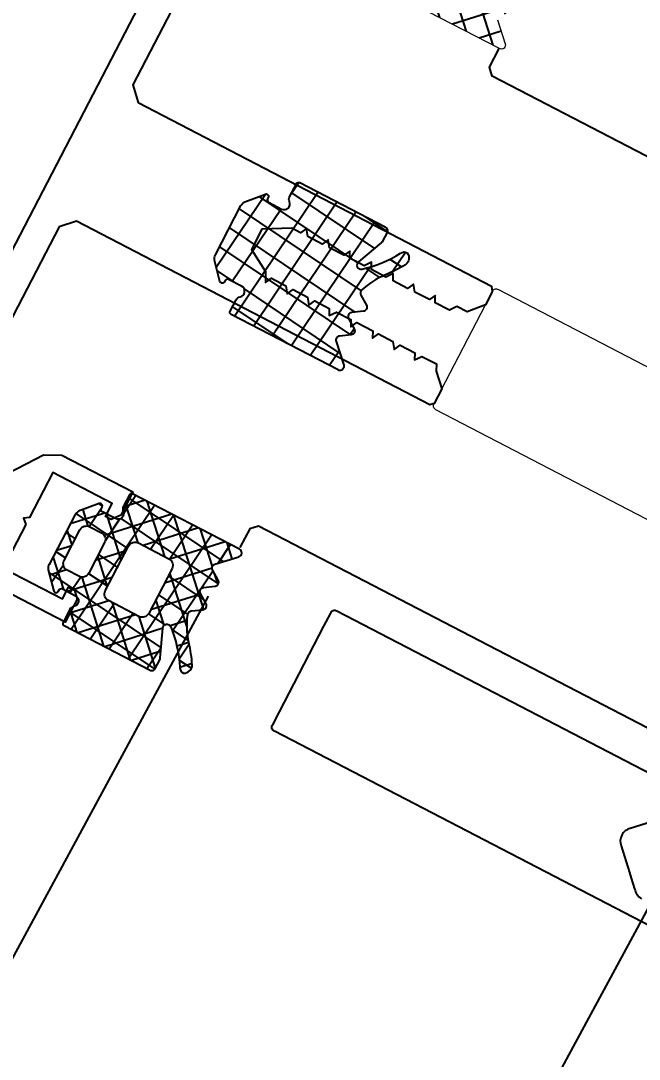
# Model space of a CAD drawing. Header units: millimetres. Extents: x -222892 to 671268, y 0 to 135099.
# Drawn here: x -53283.1 to -53236.9, y 112143.5 to 112221.2 of the extents above; entities that cross this region are included whole.
import ezdxf
from ezdxf import colors
from ezdxf.entities.mleader import LeaderData, LeaderLine
from ezdxf.math import Vec2, Vec3

# ---------------------------------------------------------------- set-up
doc = ezdxf.new("R2010")
doc.units = ezdxf.units.MM
for name, color, linetype in [('_TEXT', 7, 'Continuous'), ('АР_новое окно', 155, 'Continuous'), ('АР_Сущ Несущая стена', 216, 'Continuous')]:
    doc.layers.add(name, color=color, linetype=linetype)
doc.layers.add('АР_Окна', color=4, linetype='Continuous', lineweight=5)
doc.layers.add('АР_Подоконники', color=163, linetype='Continuous', lineweight=5)
doc.styles.add('ISOCPEUR', font='isocpeur.ttf', dxfattribs={"width": 0.85})
pattern_1 = [(335.7671633447816, (-69115.31625940584, 318510.9409690977), (0.6515825639889636, 1.447617495164233), []), (65.76716334478155, (-69115.31625940584, 318510.9409690977), (-1.447617495164233, 0.6515825639889636), [])]

# ---------------------------------------------------------------- blocks, each defined once
blk = doc.blocks.new('стойка витр.')
h = blk.add_hatch()
h.set_pattern_fill('ANSI37', scale=0.5, angle=-69.23283665521843)
h.set_pattern_definition(pattern_1)
edge = h.paths.add_edge_path()
edge.add_line((-22.69442369043827, 14.13646889062511), (-23.03581465108437, 15.03674084689555))
edge.add_arc((-23.43472203482704, 14.88552442783714), 0.426606969231953, 20.76054121617168, 72.29995807937499)
edge.add_arc((-23.17519432072194, 15.69843630689562), 0.4267278803337561, 110.7639791014305, 252.28796188313498, ccw=False)
edge.add_line((-23.32647754022037, 16.09744767434313), (-22.30045238576713, 16.48652534212306))
edge.add_arc((-22.23557122191811, 16.31559297980009), 0.1828317202011609, 20.74895968860318, 110.7853670150393, ccw=False)
edge.add_line((-22.06459766681655, 16.38036551539699), (-22.02136925791274, 16.26636916297139))
edge.add_arc((-21.85036169383434, 16.33121481389334), 0.1828894349477776, 200.7666051414026, 335.7779732891441)
edge.add_line((-21.68357339510112, 16.25618009645405), (-21.08991230116226, 17.78525728297245))
edge.add_arc((-21.70321396183568, 17.95657679537892), 0.6367804192309714, 344.3928406199507, 381.7248777476984)
edge.add_line((-21.1116628201562, 18.19228116337763), (-22.58147269752226, 22.06827310883818))
edge.add_arc((-23.18057156739388, 21.852472630542), 0.6367804192296693, 19.80944894391843, 57.14148607166609)
edge.add_line((-22.83507592984824, 22.38737642259366), (-24.29334917705273, 23.13834224954917))
edge.add_arc((-24.36844682475663, 22.97158227615987), 0.1828894349476184, 65.75635339884347, 200.7677215648203)
edge.add_line((-24.53945312526776, 22.90673329312267), (-24.49622471639304, 22.79273694081348))
edge.add_arc((-24.66715707872659, 22.7278557770023), 0.1828317201976129, -69.25104032206309, 20.78536700277641, ccw=False)
edge.add_line((-24.60238454316277, 22.55688222189201), (-25.62840969761601, 22.16780455411208))
edge.add_arc((-25.77973726672901, 22.56679910380675), 0.4267278803402734, 149.2463648073436, 290.7703475895543, ccw=False)
edge.add_arc((-26.51302534269302, 23.00322659508151), 0.4266069692186295, 329.2343686070108, 380.7737854734352)
edge.add_line((-26.11415292418678, 23.1545352198882), (-26.50320860397187, 24.18050239048171))
edge.add_arc((-26.6741821590871, 24.11572985494814), 0.1828317201915107, 20.74895966852365, 110.7853670116034)
edge.add_line((-26.73906332292245, 24.28666221726598), (-33.46508004333009, 21.73609814226074))
edge.add_arc((-33.37260125833668, 21.44478009969028), 0.3056444463767395, 107.6120180140902, 200.6882886899978)
edge.add_line((-33.6585366082727, 21.33680091994756), (-33.39916615508264, 20.65282280623796))
edge.add_arc((-33.11489203283651, 20.76049792175978), 0.3039830703862393, 200.7452912846324, 225.8123610097134)
edge.add_line((-33.32677140043234, 20.54252351805917), (-31.79381202385412, 18.90709041146329))
edge.add_arc((-32.0063560722166, 18.68866847666476), 0.3047673113958362, -108.86283880448178, 45.781400895661875, ccw=False)
edge.add_arc((-28.70749382052437, 27.75544220980088), 9.952967568180252, 231.9543329511108, 250.0411665169116, ccw=False)
edge.add_arc((-35.13741779119496, 19.64784166335459), 0.4002801790554734, 42.30928712460122, 119.2250395725891)
edge.add_arc((-34.91139847875967, 19.56672148584141), 0.6024183835395109, 134.3950067436913, 228.6478049676944)
edge.add_arc((-28.53884731806517, 27.80771469972205), 11.01872594929672, 232.0873456721725, 240.8889416158169)
edge.add_arc((-36.88860151399224, 12.8729826853881), 6.091684827127049, 40.75890454826748, 60.61437004968877, ccw=False)
edge.add_arc((-32.50226594848368, 16.64775385941913), 0.3047655738188228, -34.89587558046088, 41.60271899476669, ccw=False)
edge.add_line((-32.25229934006347, 16.47340148731018), (-32.76342180219945, 15.75802363698313))
edge.add_arc((-32.51342051808022, 15.58368567090239), 0.3047857747310843, 145.1100748179471, 256.4242518685471)
edge.add_line((-32.58496309185284, 15.28741547561367), (-31.72801335877739, 15.09082250765641))
edge.add_arc((-31.79955593254474, 14.79455231235153), 0.3047857747455557, -34.88992517811971, 76.42425187022229, ccw=False)
edge.add_line((-31.54955464840168, 14.62021434627968), (-32.06065512256464, 13.90477851201285))
edge.add_arc((-31.81065383841726, 13.73044054594722), 0.304785774745541, 145.1100748233031, 256.4242518693868)
edge.add_line((-31.88219641218893, 13.4341703506434), (-31.02524667911348, 13.23757738269342))
edge.add_arc((-31.09682011228135, 12.94126594878393), 0.3048331054871362, -24.2246592297883, 76.42043308581259, ccw=False)
edge.add_line((-30.81882951050648, 12.81618818287097), (-31.59985344059533, 11.12048939903616))
edge.add_arc((-31.32187980059053, 10.99539431777895), 0.3048247429134716, 155.7710645559098, 290.7402899417831)
edge.add_line((-31.21393143609748, 10.71032366952568), (-22.80062470957637, 13.90072279884771))
edge.add_arc((-22.86539724513609, 14.07169635396312), 0.1828317202009504, 290.7489596761703, 380.7489600455551)
edge = h.paths.add_edge_path(flags=16)
edge.add_line((-23.10434971895302, 21.04022295145114), (-22.19142218885827, 18.63276889372355))
edge.add_arc((-22.69773797682865, 18.4407695405971), 0.5414973949605305, -69.23283665472542, 20.767163345274582, ccw=False)
edge.add_line((-22.5057386237022, 17.93445375262672), (-23.43116100440966, 17.58352553217992))
edge.add_arc((-23.62316035752519, 18.08984132014666), 0.5414973949532591, 200.7671633443313, 290.7671633443313, ccw=False)
edge.add_line((-24.12947614549194, 17.89784196703113), (-25.04240367558668, 20.30529602475872))
edge.add_arc((-24.53608788761267, 20.4972953778888), 0.541497394965222, 110.76716334549809, 200.7671633454981, ccw=False)
edge.add_line((-24.72808724074275, 21.00361116586282), (-23.80266486003529, 21.35453938630963))
edge.add_arc((-23.6106655069234, 20.84822359833925), 0.5414973949553709, 20.767163343835023, 110.767163343835, ccw=False)
edge = h.paths.add_edge_path(flags=16)
edge.add_line((-26.85119390953332, 20.26120087689196), (-25.51269974335446, 16.73149769075098))
edge.add_arc((-26.01901553132848, 16.5394983376209), 0.541497394965222, -69.23283665450191, 20.76716334549809, ccw=False)
edge.add_line((-25.82701617819839, 16.03318254964688), (-28.23444912247942, 15.12026302596496))
edge.add_arc((-28.4264484756095, 15.62657881394625), 0.5414973949720253, 200.7671633452251, 290.76716334522513, ccw=False)
edge.add_line((-28.9327642635908, 15.43457946081617), (-30.27125842979876, 18.96428264696442))
edge.add_arc((-29.76494264181383, 19.15628200007632), 0.5414973949689773, 110.76716334328901, 200.767163343289, ccw=False)
edge.add_line((-29.95694199492573, 19.66259778806125), (-27.5495090506447, 20.57551731175045))
edge.add_arc((-27.35750969751825, 20.06920152376551), 0.541497394974137, 20.767163344728715, 110.76716334472869, ccw=False)
h = blk.add_hatch()
h.set_pattern_fill('ANSI37', scale=0.5, angle=-69.23283665521843)
h.set_pattern_definition(pattern_1)
edge = h.paths.add_edge_path()
edge.add_line((-7.614656875375658, -25.62993601259222), (-7.273265914729564, -26.53020796886267))
edge.add_arc((-7.672138333263274, -26.68151659366696), 0.4266069692434679, -30.765631391378577, 20.77378547182468, ccw=False)
edge.add_arc((-6.938850257283542, -27.11794408495156), 0.4267278803339729, 149.2463648056786, 290.7703475873838)
edge.add_line((-6.787522688187892, -27.51693863464607), (-5.761497533734655, -27.12786096686614))
edge.add_arc((-5.826270069284272, -26.95688741173914), 0.1828317202082013, 290.7489596719217, 380.7853669983573)
edge.add_line((-5.655337706935825, -26.89200624793739), (-5.698566115868744, -26.77800989551906))
edge.add_arc((-5.527559815348082, -26.71316091253391), 0.1828894349380834, 65.75635340077491, 200.7677215485159, ccw=False)
edge.add_line((-5.452462167653721, -26.54640093915077), (-3.994188920449233, -27.29736676610628))
edge.add_arc((-4.339684557994865, -27.83227055815794), 0.6367804192296694, 19.809448943918426, 57.14148607166612, ccw=False)
edge.add_line((-3.740585688123247, -27.61647007986176), (-2.270775810728082, -31.49246202532231))
edge.add_arc((-2.862326952422118, -31.72816639327794), 0.6367804192285443, -15.60715938413449, 21.72487774361298, ccw=False)
edge.add_line((-2.249025291763246, -31.89948590572749), (-2.842686385673005, -33.42856309223862))
edge.add_arc((-3.009474684396633, -33.35352837480535), 0.1828894349365558, 200.7666051236535, 335.7779732896313, ccw=False)
edge.add_line((-3.180482248484623, -33.41837402567035), (-3.223710657359334, -33.30437767335388))
edge.add_arc((-3.394684212462365, -33.36915020895407), 0.1828317202037067, 20.74895968940122, 110.7853670142414)
edge.add_line((-3.459565376309911, -33.19821784662781), (-4.485590530792251, -33.58729551440774))
edge.add_arc((-4.334307311281267, -33.98630688185023), 0.4267278803335083, 110.7639791032461, 252.2879618854569)
edge.add_arc((-4.593835025358378, -34.79921876089735), 0.4266069692128739, 20.760541213745626, 72.2999580801698, ccw=False)
edge.add_line((-4.194927641627146, -34.64800234186259), (-3.805871961842058, -35.67396951244882))
edge.add_arc((-3.976804324152614, -35.73885067632053), 0.1828317201976034, -69.25104032001241, 20.78536702306718, ccw=False)
edge.add_line((-3.912031788582681, -35.9098242314285), (-10.63804850899032, -38.46038830642647))
edge.add_arc((-10.76198657700206, -38.18099989774544), 0.3056444463879536, 200.8460379983515, 293.92230867425997, ccw=False)
edge.add_line((-11.04762355046114, -38.2897659172595), (-11.3069940036512, -37.6057878035499))
edge.add_arc((-11.02280217192234, -37.49789568213767), 0.3039830703908278, 175.7219656777917, 200.7890354028728, ccw=False)
edge.add_line((-11.32593828623067, -37.47521963119652), (-11.26283276302274, -35.23454482450325))
edge.add_arc((-11.5667631736687, -35.21197449929495), 0.3047673113958011, 355.7529257944983, 510.3971654946409)
edge.add_arc((-3.085478140807247, -39.81161386289363), 9.95296756819478, 151.493160172311, 169.5799937381118)
edge.add_arc((-13.27454869620142, -38.00608067109534), 0.4002801790508524, 282.30928711923883, 359.2250395672268, ccw=False)
edge.add_arc((-13.15914824141406, -37.79549114656839), 0.6024183835459826, 172.8865217206561, 267.13931994465963, ccw=False)
edge.add_arc((-2.924576102079248, -39.73891867786803), 11.01872594919693, 160.6453850739864, 169.4469810176308, ccw=False)
edge.add_arc((-19.07760885644255, -34.09585671602533), 6.091684827120307, 340.9199566399376, 360.7754221413588)
edge.add_arc((-13.29124725463213, -34.01305259408502), 0.3047655738143686, 359.9316076928689, 436.4302022680961)
edge.add_line((-13.21974018984474, -33.71679460741143), (-14.0766899229202, -33.52020163946145))
edge.add_arc((-14.00514734915965, -33.22393144415915), 0.3047857747414494, 145.1100748207506, 256.424251871352, ccw=False)
edge.add_line((-14.2551486332959, -33.04959347808472), (-13.74402617113083, -32.33421562775766))
edge.add_arc((-13.99402745527389, -32.1598776616858), 0.3047857747455562, 325.1100748218798, 436.4242518702226)
edge.add_line((-13.92248488150653, -31.86360746638093), (-14.7794566025841, -31.6669565144839))
edge.add_arc((-14.7079140287954, -31.37068631918638), 0.3047857747434108, 145.1100748199116, 256.4242518659954, ccw=False)
edge.add_line((-14.95791531293071, -31.19634835310717), (-14.44679285076563, -30.48097050278011))
edge.add_arc((-14.69684457899481, -30.30662212908397), 0.3048331054870662, 325.1138936033488, 425.7589859189499)
edge.add_line((-14.57168746687239, -30.0286672415823), (-16.28069433249766, -29.27720980550657))
edge.add_arc((-16.15556139849932, -28.99925320327871), 0.3048247429148342, 110.79403674408451, 245.7632621299588, ccw=False)
edge.add_line((-16.26377712844987, -28.71428394233226), (-7.850470401957864, -25.52388481301023))
edge.add_arc((-7.785589238115906, -25.69481717533219), 0.1828317201977073, 20.785366643697614, 110.7853670130821, ccw=False)
edge = h.paths.add_edge_path(flags=16)
edge.add_line((-3.343847721320344, -31.0696095920357), (-4.256775251385989, -28.66215553430811))
edge.add_arc((-4.763091039367282, -28.8541548874382), 0.5414973949720253, 20.7671633452251, 110.7671633452251)
edge.add_line((-4.955090392497368, -28.34783909945691), (-5.880512773175724, -28.69876731990371))
edge.add_arc((-5.68851342006019, -29.20508310789228), 0.5414973949736688, 110.7671633435124, 200.7671633435124)
edge.add_line((-6.194829208048759, -29.39708246100781), (-5.281901677954011, -31.8045365187354))
edge.add_arc((-4.775585889972717, -31.61253716560532), 0.5414973949720253, 200.7671633452251, 290.7671633452251)
edge.add_line((-4.583586536842631, -32.11885295358661), (-3.658164156164275, -31.76792473313981))
edge.add_arc((-3.850163509294362, -31.26160894516579), 0.541497394965222, 290.7671633454981, 380.7671633454981)
edge = h.paths.add_edge_path(flags=16)
edge.add_line((-6.665125275787432, -32.97088079506648), (-8.003619441966293, -29.4411776089255))
edge.add_arc((-8.509935229947587, -29.63317696205559), 0.5414973949720253, 20.7671633452251, 110.7671633452251)
edge.add_line((-8.701934583077673, -29.12686117407429), (-11.1093675273587, -30.03978069775621))
edge.add_arc((-10.91736817424317, -30.54609648574478), 0.5414973949736688, 110.7671633435124, 200.7671633435124)
edge.add_line((-11.42368396223173, -30.73809583886032), (-10.08518979602377, -34.2677990250013))
edge.add_arc((-9.578874008042476, -34.07579967187121), 0.5414973949720253, 200.7671633452251, 290.7671633452251)
edge.add_line((-9.38687465491239, -34.5821154598525), (-6.979441710631363, -33.66919593617058))
edge.add_arc((-7.171441063761449, -33.16288014819656), 0.541497394965222, 290.7671633454981, 380.7671633454981)
at = {"lineweight": 0, "ltscale": 100, "transparency": 33554687}
for points in [[(-12.4510803312005, 26.30097287951503), (-4.305940852005733, 4.821667629301373), (-4.8720624113339, 3.563811556159635), (-32.68827406296623, -6.984337978748954), (-32.78663952485658, -7.412805841304362), (-32.39756185706938, -8.438830995786702), (-31.09647737510386, -9.118948907402228), (-30.2985029091069, -8.81635004535201), (-29.78357822878752, -9.142708211846184), (-28.64349873815081, -8.710380147196702), (-28.58844165704795, -8.16787993638718), (-28.18751332900138, -8.537466511741513), (-27.04754980615689, -8.105182423096267), (-26.87849637278123, -7.51945380341931), (-26.47751006082399, -7.889018390778801), (-25.33748855406884, -7.456712314131437), (-25.28243147299509, -6.914212103321915), (-24.7675067926466, -7.240570269808813), (-23.62748528589145, -6.808264193168725), (-23.5724282048177, -6.265763982351928), (-23.05744554058765, -6.592100160843984), (-21.91748201774317, -6.159816072198737), (-21.86242493664031, -5.617315861389216), (-21.46149660859373, -5.986902436743549), (-20.32147510183859, -5.554596360096184), (-20.15236368455226, -4.968845752424386), (-19.75143535650568, -5.338432327778719), (-18.6114718336612, -4.906148239133472), (-18.44241840028553, -4.320419619456516), (-18.0414320883574, -4.689984206808731), (-17.35739599072258, -4.430591765623831), (-15.14439867439796, -4.764904394331097), (-14.53915697429329, -6.360969294146344), (-15.78927863537683, -7.87813783652382), (-15.87193323494284, -8.691881148712127), (-16.27286156296032, -8.322294573416002), (-17.41288306971546, -8.754600650063367), (-17.58193650312023, -9.340329269682115), (-17.9828648311377, -8.97074269438599), (-19.12288633789285, -9.403048771026079), (-19.29193977129762, -9.988777390644827), (-19.69292608322576, -9.61921280335082), (-20.83288960607024, -10.05149689199607), (-20.8879466871731, -10.59399710274738), (-21.40287136749248, -10.26763893631141), (-22.54295085812919, -10.6999670009609), (-22.59800793926115, -11.24246721171221), (-22.99893626727862, -10.87288063641608), (-24.25289614239591, -11.34839313392149), (-24.30795322352787, -11.89089334468008), (-24.70893953545601, -11.52132875738607), (-25.84896104221116, -11.95363483402616), (-26.01801447558682, -12.53936345364491), (-26.4189428036334, -12.16977687834878), (-27.55896431035944, -12.60208295499615), (-27.61402139149141, -13.14458316574746), (-28.12900405569235, -12.81824698731361), (-29.26896757853683, -13.25053107595886), (-29.32402465966879, -13.79303128671745), (-29.89022619093885, -15.05085136390699), (-29.45792011427693, -16.19087287064031), (-29.14341260807123, -16.33238676948531), (-1.327200956468005, -5.784237234569446), (-0.06938087928574532, -6.350438765824947), (8.118987008783733, -27.94374036834779)], [(1.558535533695249, -25.08537510928727), (-0.902061547501944, -23.41060979175381), (-2.258247086545452, -23.27287612311193), (-7.844300284108613, -25.39115610946465), (-7.152623754285742, -27.21515572990756), (-6.480474312818842, -27.61228183979256), (-6.024430919787847, -27.43934621633525), (-6.413508587575052, -26.41332106186019), (-1.739484192192322, -24.64089033441996), (-0.3993375533900689, -28.17495120693638), (0.02910832117777318, -28.2732586849088), (-0.1831955090747215, -28.74493296838773), (1.113700732850702, -32.16493950470613), (-3.560323662532028, -33.93737023214635), (-3.906150933442404, -33.02539941386931), (-4.3621943264734, -33.19833503732661), (-4.645266100153094, -33.82723408192396), (-3.953589570330223, -35.65123370236688), (88.61521743849153, -0.5483364844694734)], [(-69.8438361948356, -5.633594956780144), (-69.21493715024553, -5.916666730459838), (-30.90838462579995, 8.609511357899464), (-30.62531285212026, 9.238410402496811), (-31.1873041553481, 10.72042096611403)], [(-56.0608929025766, -41.98018508909445), (-55.7778211288678, -41.3512860444971), (-17.47126860445132, -26.8251079561378), (-16.84236955983215, -27.10817972981749), (-16.28037825660431, -28.59019029343472)]]:
    blk.add_lwpolyline(points, dxfattribs=at)
blk.add_lwpolyline([(63.8117502759269, 56.26367979055794), (85.07351613373612, 0.1949089383633691), (10.63088292890461, -28.03438542609365), (-10.63088292890461, 28.03438542610093)], close=True, dxfattribs=at)
at = {"color": 7, "lineweight": 0, "ltscale": 100, "transparency": 33554687}
blk.add_lwpolyline([(-30.81882951050648, 12.81618818287097), (-31.59985344059533, 11.12048939903616, 0.667984424932516), (-31.21393143609748, 10.71032366952568), (-22.80062470957637, 13.90072279884771, 0.4142135642613711)], format="xyb", dxfattribs=at)
at = {"lineweight": 0, "ltscale": 100, "transparency": 33554687}
for points in [[(-59.94503853938659, -19.40384657128016, -1.575399656426527e-05), (-56.87977393603069, -20.78551547546522, -0.4398191101055806)], [(-56.36006749374792, -22.15601788895583, -1.575399656426528e-05), (-57.73845635901671, -25.2227588602982, -0.2080566110632873)], [(-60.62370682114852, -28.40042247599195), (-29.6323624739598, -16.64818975485105, 0.5239329190821609), (-29.45792011430603, -16.19087287058937), (-29.84699778209324, -15.16484771611431), (-32.39756185706938, -8.438830995786702), (-32.78663952485658, -7.412805841304362, 0.5239329190821609), (-33.2204523376422, -7.186144611914642), (-64.21182667926769, -18.93829823563283, 0.4143255057077639)]]:
    blk.add_lwpolyline(points, format="xyb", dxfattribs=at)
at = {"color": 7, "lineweight": 0, "ltscale": 100, "transparency": 33554687}
blk.add_lwpolyline([(-7.614656875375658, -25.62993601259222), (-7.273265914729564, -26.53020796886267, -0.2287523810762611), (-7.305569090007339, -26.89973780277796, 0.7101639231358212), (-6.787522688187892, -27.51693863464607), (-5.761497533734655, -27.12786096686614, 0.4143996870914876), (-5.655337706935825, -26.89200624793739), (-5.698566115868744, -26.77800989551906, -0.6682503890445888), (-5.452462167653721, -26.54640093915077), (-3.994188920449233, -27.29736676610628, -0.1643479059441302), (-3.740585688123247, -27.61647007986176), (-2.270775810728082, -31.49246202532231, -0.1643479059441302), (-2.249025291763246, -31.89948590572749), (-2.842686385673005, -33.42856309223862, -0.6682503891596868), (-3.180482248484623, -33.41837402567035), (-3.223710657359334, -33.30437767335388, 0.4143996870833266), (-3.459565376309911, -33.19821784662781), (-4.485590530792251, -33.58729551440774, 0.7101639231391418), (-4.464132105349563, -34.39280682858953, -0.2287523810910513), (-4.194927641627146, -34.64800234186259), (-3.805871961842058, -35.67396951244882, -0.4143996871765861), (-3.912031788582681, -35.9098242314285), (-10.63804850899032, -38.46038830642647, -0.4300281847644905), (-11.04762355046114, -38.2897659172595), (-11.3069940036512, -37.6057878035499, -0.1098139781175365), (-11.32593828623067, -37.47521963119652), (-11.26283276302274, -35.23454482450325, 0.8000358277039689), (-11.83174935798161, -35.06142405519495, 0.07908294790216032), (-12.87430513065192, -38.01149454006372, -0.3488032577412263), (-13.18921346374555, -38.39715882165183, -0.4361245879823007), (-13.75692971088574, -37.72089072036033, -0.03842309887939363), (-13.32058396766661, -36.08715992321959, 0.08685322061285544), (-12.98648189794039, -34.01341638380836, 0.3467629046601076), (-13.21974018984474, -33.71679460741143), (-14.0766899229202, -33.52020163946145, -0.5278770357902526), (-14.2551486332959, -33.04959347808472), (-13.74402617113083, -32.33421562775766, 0.5278770357776507), (-13.92248488150653, -31.86360746638093), (-14.7794566025841, -31.6669565144839, -0.5278770357650493), (-14.95791531293071, -31.19634835310717), (-14.44679285076563, -30.48097050278011, 0.4697389635461835), (-14.57168746687239, -30.0286672415823), (-16.28069433249766, -29.27720980550657, -0.667984424932516), (-16.26377712844987, -28.71428394233226), (-7.850470401957864, -25.52388481301023, -0.4142135642613711)], format="xyb", close=True, dxfattribs=at)
at = {"color": 7}
for points in [[(-3.343847721320344, -31.0696095920357), (-4.256775251385989, -28.66215553430811, 0.414213562373095), (-4.955090392497368, -28.34783909945691), (-5.880512773175724, -28.69876731990371, 0.414213562373095), (-6.194829208048759, -29.39708246100781), (-5.281901677954011, -31.8045365187354, 0.414213562373095), (-4.583586536842631, -32.11885295358661), (-3.658164156164275, -31.76792473313981, 0.414213562373095)], [(-6.665125275787432, -32.97088079506648), (-8.003619441966293, -29.4411776089255, 0.414213562373095), (-8.701934583077673, -29.12686117407429), (-11.1093675273587, -30.03978069775621, 0.414213562373095), (-11.42368396223173, -30.73809583886032), (-10.08518979602377, -34.2677990250013, 0.414213562373095), (-9.38687465491239, -34.5821154598525), (-6.979441710631363, -33.66919593617058, 0.414213562373095)]]:
    blk.add_lwpolyline(points, format="xyb", close=True, dxfattribs=at)
blk = doc.blocks.new('A$Cec9b444d')
at = {"layer": 'АР_новое окно', "ltscale": 150}
h = blk.add_hatch(dxfattribs=at)
h.set_pattern_fill('ANSI37', color=256, scale=0.4999999999999999, angle=11.05056813833426)
h.set_pattern_definition([(56.05056813833426, (-325577.9504472425, -14465.94828271734), (-1.316880116997287, 0.8865568269756945), []), (146.0505681383342, (-325577.9504472425, -14465.94828271734), (-0.8865568269756945, -1.316880116997287), [])])
edge = h.paths.add_edge_path()
edge.add_line((6018.79400403363, -387.0481146482981), (6019.237736989487, -386.1936332575082))
edge.add_arc((6019.616360862487, -386.3901974174901), 0.4266069692299257, 101.02431244578571, 152.5637293089577, ccw=False)
edge.add_arc((6019.45309377226, -385.5526269937355), 0.4267278803340972, 281.0363086437152, 422.5602914254831)
edge.add_line((6019.649736367871, -385.1739076075854), (6018.675897968454, -384.6681924496952))
edge.add_arc((6018.591585809683, -384.8304234510261), 0.1828317201947623, 62.53890350893779, 152.5753108353408)
edge.add_line((6018.429301266825, -384.7462143953449), (6018.373113869176, -384.8544125471039))
edge.add_arc((6018.210804047538, -384.7701269183122), 0.1828894349625253, 197.5462972507194, 332.55766539851084, ccw=False)
edge.add_line((6018.036423789109, -384.8252637561879), (6017.624542979892, -383.2375406266911))
edge.add_arc((6018.253602341031, -383.1386789933077), 0.6367804192908324, 151.5993927778761, 188.9314299056425, ccw=False)
edge.add_line((6017.693462563809, -382.8358048736385), (6019.603891241234, -379.1569576486519))
edge.add_arc((6020.173841400442, -379.4409402508415), 0.636780419240125, 116.1827844564202, 153.5148215841556, ccw=False)
edge.add_line((6019.892870805409, -378.8694992415902), (6021.428556725722, -378.29314926889))
edge.add_arc((6021.48375935995, -378.4675087096913), 0.1828894349662698, -27.443451047079577, 107.5679171190769, ccw=False)
edge.add_line((6021.6460675392, -378.5517975011812), (6021.589880141583, -378.6599956528285))
edge.add_arc((6021.752111142919, -378.7443078115152), 0.1828317201600846, 152.5389035328614, 242.5753108578369)
edge.add_line((6021.667902087317, -378.9065923543758), (6022.641740486702, -379.4123075123777))
edge.add_arc((6022.838425176174, -379.0336099855618), 0.4267278803747913, 242.5539229394392, 384.0779057215787)
edge.add_arc((6023.617476250108, -378.6853862331523), 0.4266069692120176, 152.5504850517124, 204.08990191814, ccw=False)
edge.add_line((6023.238897824202, -378.4887345572904), (6023.744584402581, -377.5149511925348))
edge.add_arc((6023.906868945428, -377.5991602481803), 0.1828317201680025, 62.53890350047482, 152.5753108435955, ccw=False)
edge.add_line((6023.99118110421, -377.4369292468851), (6030.375092189605, -380.752100023421))
edge.add_arc((6030.249374684491, -381.0306922639458), 0.3056444463306278, -27.364018157881503, 65.71225251800843, ccw=False)
edge.add_line((6030.520818805952, -381.1711793327349), (6030.183694420334, -381.8203682426437))
edge.add_arc((6029.913864916046, -381.6803762942217), 0.3039830702645232, 307.51190950583134, 332.57897923089615, ccw=False)
edge.add_line((6030.098968209079, -381.9215038080304), (6028.386283194684, -383.3676420924689))
edge.add_arc((6028.571994636551, -383.6092913723246), 0.3047673113953407, 127.5428696291859, 282.1871093294002)
edge.add_arc((6026.349511347959, -374.2204977269251), 9.95296756820229, 283.2831040095691, 301.3699375753697)
edge.add_arc((6031.793331602529, -383.0206073811157), 0.4002801790516446, 54.099230948595505, 131.0149833965851, ccw=False)
edge.add_arc((6031.559414482911, -383.0749028130458), 0.6024183835293371, -55.323534441126924, 38.9292637828147, ccw=False)
edge.add_arc((6026.188084949346, -374.1489744861713), 11.01872594965912, 292.4353289119185, 301.23692485556296, ccw=False)
edge.add_arc((6032.745064783708, -389.9531078357176), 6.09168482694169, 112.7099004756037, 132.5653659770247)
edge.add_arc((6028.827285872073, -385.6940180847181), 0.3047655738081468, 131.7215515315117, 208.2201461066393)
edge.add_line((6028.558745575146, -385.8381297216696), (6028.983239929222, -386.6080752934248))
edge.add_arc((6028.714666866402, -386.752168590962), 0.3047857747134219, -83.09998134339497, 28.214195707113788, ccw=False)
edge.add_line((6028.751282964423, -387.0547468946013), (6027.877289429508, -387.1503865360537))
edge.add_arc((6027.913905527519, -387.4529648397015), 0.3047857747204469, 96.90001865454539, 208.2141957027908)
edge.add_line((6027.645332464682, -387.5970581372219), (6028.069798239253, -388.367058743625))
edge.add_arc((6027.801225176355, -388.5111520411867), 0.3047857747939279, -83.0999813417821, 28.214195704220685, ccw=False)
edge.add_line((6027.837841274394, -388.8137303449049), (6026.963847739512, -388.9093699862457))
edge.add_arc((6027.000489693737, -389.2119928363732), 0.3048331055327664, 96.90383744290997, 197.5489297585602)
edge.add_line((6026.709843580485, -389.3039061601075), (6027.2884471387, -391.0789021226403))
edge.add_arc((6026.997815859313, -391.1708346161392), 0.3048247429570298, -117.41601941044638, 17.553205975454773, ccw=False)
edge.add_line((6026.857459918388, -391.4414234809616), (6018.872079520325, -387.2946082478795))
edge.add_arc((6018.956288575973, -387.1323237049928), 0.1828317202049272, 152.5753104791656, 242.5753108487169, ccw=False)
edge = h.paths.add_edge_path()
edge.add_line((6032.072217632246, -356.2164173579702), (6030.88561318717, -358.5014209917267))
edge.add_arc((6031.366176216625, -358.7509778057258), 0.5414973949081593, 152.557107184671, 242.5571071846385)
edge.add_line((6031.116619402625, -359.2315408351805), (6031.994971990857, -359.6876701253471))
edge.add_arc((6032.244528804921, -359.207107095904), 0.5414973949274806, 242.5571071780066, 332.5571071779987)
edge.add_line((6032.725091834364, -359.456663909968), (6033.911696279455, -357.1716602762157))
edge.add_arc((6033.431133249961, -356.9221034621444), 0.5414973949761633, 332.5571071797938, 422.5571071798153)
edge.add_line((6033.680690064032, -356.4415404326502), (6032.802337475786, -355.9854111424794))
edge.add_arc((6032.552780661761, -356.4659741719947), 0.5414973949735246, 62.55710718519934, 152.5571071852121)
edge = h.paths.add_edge_path()
edge.add_line((6035.70309682168, -357.4257283572279), (6033.963349607434, -360.7759001207499))
edge.add_arc((6034.443912636928, -361.0254569348212), 0.5414973949761633, 152.5571071797937, 242.5571071798153)
edge.add_line((6034.194355822857, -361.5060199643154), (6036.479339417024, -362.6926140028796))
edge.add_arc((6036.728896231067, -362.2120509733538), 0.5414973949911899, 242.5571071840013, 332.5571071839882)
edge.add_line((6037.209459260593, -362.461607787397), (6038.949206474898, -359.1114360237715))
edge.add_arc((6038.468643445425, -358.8618792097828), 0.5414973949195083, 332.5571071865348, 422.5571071865726)
edge.add_line((6038.718200259414, -358.3813161803095), (6036.433216665247, -357.1947221417454))
edge.add_arc((6036.183659851205, -357.6752851712702), 0.5414973949899131, 62.55710718403956, 152.5571071840346)
h = blk.add_hatch(dxfattribs=at)
h.set_pattern_fill('ANSI37', color=256, scale=0.4999999999999999, angle=11.05056813833426)
h.set_pattern_definition([(56.05056813833426, (-325565.8819419072, -14441.92587800395), (-1.316880116997287, 0.8865568269756945), []), (146.0505681383342, (-325565.8819419072, -14441.92587800395), (-0.8865568269756945, -1.316880116997287), [])])
edge = h.paths.add_edge_path()
edge.add_line((6011.262138316825, -400.7694747278407), (6010.818405360987, -401.6239561185149))
edge.add_arc((6011.196983786931, -401.8206077943646), 0.4266069692410718, 152.5504850555834, 204.089901918794)
edge.add_arc((6010.417932712984, -402.1688315467981), 0.4267278803677959, -117.44607705847352, 24.077905723174013, ccw=False)
edge.add_line((6010.221248023529, -402.5475290736144), (6009.247409624145, -402.0418139156126))
edge.add_arc((6009.331618679733, -401.8795293727345), 0.1828317201695603, 152.538903537688, 242.5753108641587, ccw=False)
edge.add_line((6009.169387678382, -401.7952172140571), (6009.225575076061, -401.6870190623063))
edge.add_arc((6009.0632668968, -401.6027302708987), 0.1828894349376053, 332.5565489773645, 467.5679171249593)
edge.add_line((6009.008064262563, -401.4283708301309), (6007.472378342282, -402.0047208027194))
edge.add_arc((6007.753348937315, -402.5761618119708), 0.6367804192399953, 116.1827844564202, 153.514821584151)
edge.add_line((6007.183398778107, -402.2921792097811), (6005.272970100622, -405.9710264348712))
edge.add_arc((6005.833109877722, -406.2739005543998), 0.6367804191160058, 151.5993927837522, 188.9314299114955)
edge.add_line((6005.204050516765, -406.3727621878203), (6005.61593132597, -407.960485317313))
edge.add_arc((6005.79031158438, -407.9053484794705), 0.1828894349343484, 197.5462972425214, 332.5576654084721)
edge.add_line((6005.952621406007, -407.9896341082208), (6006.008808803624, -407.8814359565735))
edge.add_arc((6006.171093346483, -407.9656450122582), 0.1828317201973694, 62.53890350968362, 152.5753108345233, ccw=False)
edge.add_line((6006.255405505252, -407.8034140109238), (6007.229243904699, -408.3091291688222))
edge.add_arc((6007.032601309076, -408.6878485549634), 0.4267278803316271, -78.96369135857958, 62.560291423525484, ccw=False)
edge.add_arc((6007.195868399269, -409.5254189786966), 0.4266069692046718, 101.0243124440756, 152.5637293105241)
edge.add_line((6006.817244526285, -409.3288548187368), (6006.311557947859, -410.3026381835999))
edge.add_arc((6006.473788949185, -410.3869503423766), 0.1828317201934836, 152.5389035065413, 242.5753108497631)
edge.add_line((6006.389579893545, -410.5492348852548), (6012.773490978941, -413.8644056617907))
edge.add_arc((6012.929067652435, -413.6013193142122), 0.3056444464043283, 239.4019618584477, 332.4782325343385)
edge.add_line((6013.200123950336, -413.7425532017402), (6013.537248335922, -413.0933642919431))
edge.add_arc((6013.267525791035, -412.9531663752019), 0.3039830703815702, 332.5352351222086, 357.6023048473003)
edge.add_line((6013.571242728442, -412.9658836473329), (6013.769043550573, -410.7330646373938))
edge.add_arc((6014.073537108384, -410.7459792553669), 0.3047673114127369, 22.927105036825594, 177.5713447369642, ccw=False)
edge.add_arc((6005.115047175546, -414.3284834363569), 9.952967568198332, 3.744276788155503, 21.831110353956376, ccw=False)
edge.add_arc((6015.444928919255, -413.7196714370018), 0.4002801790499271, 174.0992309603125, 251.0149834083417)
edge.add_arc((6015.354791917851, -413.4970944081771), 0.6024183835091471, 266.1849505795789, 360.4377488036303)
edge.add_arc((6004.963686872245, -414.2375762611151), 11.01872594909432, 3.877289509395409, 12.6788854530395)
edge.add_arc((6021.663207837548, -410.5105647236556), 6.091684827287614, 172.5488483842812, 192.4043138857022, ccw=False)
edge.add_arc((6015.925703850799, -409.7556573690972), 0.3047655737738053, 96.89406825536582, 173.3926628306623, ccw=False)
edge.add_line((6015.889121601772, -409.4530953192397), (6016.7631151367, -409.3574556777913))
edge.add_arc((6016.726499038688, -409.0548773741492), 0.304785774714913, 276.9000186548434, 388.2141957054612)
edge.add_line((6016.995072101513, -408.9107840766191), (6016.570577747408, -408.1408385048557))
edge.add_arc((6016.839150810245, -407.9967452073353), 0.3047857747206945, 96.90001865454411, 208.2141957027908, ccw=False)
edge.add_line((6016.802534712234, -407.6941669036874), (6017.676556826683, -407.5984722275953))
edge.add_arc((6017.639940728627, -407.2958939238823), 0.3047857747905281, 276.9000186613899, 388.214195707413)
edge.add_line((6017.908513791514, -407.1518006263071), (6017.484019437376, -406.3818550546554))
edge.add_arc((6017.752643812187, -406.2377572841878), 0.3048331054790028, 107.5652846068744, 208.210376922357, ccw=False)
edge.add_line((6017.660647528458, -405.9471374191133), (6019.445424238368, -405.3994469582826))
edge.add_arc((6019.353452168173, -405.108828200838), 0.3048247428844075, 287.5610083970021, 422.5302337829014)
edge.add_line((6019.494061875524, -404.8383711172307), (6011.508681477478, -400.6915558841528))
edge.add_arc((6011.424369318745, -400.8537868855282), 0.1828317202170094, 62.53890352573067, 152.5389038950877)
edge = h.paths.add_edge_path(flags=16)
edge.add_line((6006.387923167978, -405.6757855785634), (6007.574527613039, -403.3907819448029))
edge.add_arc((6008.055090642564, -403.6403387588451), 0.5414973949901934, 62.55710718403958, 152.5571071840346, ccw=False)
edge.add_line((6008.304647456606, -403.1597757293204), (6009.183000044778, -403.6159050195904))
edge.add_arc((6008.933443230789, -404.0964680490629), 0.5414973949192415, -27.44289281359488, 62.55710718644559, ccw=False)
edge.add_line((6009.414006260261, -404.3460248630525), (6008.227401815185, -406.6310284968089))
edge.add_arc((6007.74683878566, -406.3814716827667), 0.5414973949901934, 242.55710718403958, 332.55710718403463, ccw=False)
edge.add_line((6007.497281971618, -406.8620347122915), (6006.618929383399, -406.405905422129))
edge.add_arc((6006.868486197471, -405.9253423926357), 0.5414973949757976, 152.557107179664, 242.5571071796856, ccw=False)
edge = h.paths.add_edge_path(flags=16)
edge.add_line((6009.465659588194, -407.9502647076943), (6011.205406802473, -404.6000929440606))
edge.add_arc((6011.685969831925, -404.8496497581423), 0.5414973949438285, 62.55710717676152, 152.5571071767768, ccw=False)
edge.add_line((6011.935526646007, -404.3690867286898), (6014.220510240207, -405.5556807671421))
edge.add_arc((6013.970953426145, -406.0362437966541), 0.5414973949877839, -27.44289281842248, 62.55710718153699, ccw=False)
edge.add_line((6014.451516455657, -406.2858006107159), (6012.711769241351, -409.6359723743413))
edge.add_arc((6012.231206211899, -409.3864155602596), 0.5414973949438285, 242.5571071767642, 332.5571071767768, ccw=False)
edge.add_line((6011.981649397817, -409.8669785897122), (6009.696665803617, -408.6803845512599))
edge.add_arc((6009.946222617688, -408.1998215217656), 0.5414973949762361, 152.5571071797938, 242.5571071798181, ccw=False)
for p, q in [((4716.251543080769, -2814.706627225551), (6017.167542740433, -408.3509057559164)), ((4749.366469058805, -2837.632204794252), (6052.354293236519, -427.3743804523598))]:
    blk.add_line(p, q, dxfattribs=at)
for points in [[(6022.102739879209, -349.7528926395769), (6011.51585494779, -370.1396951994269), (6011.931912400519, -371.4548346280654), (6038.33330705923, -385.1651026536802), (6038.381196204406, -385.6021004832807), (6037.875481046479, -386.5759388826719), (6036.504154220293, -387.1001944870681), (6035.746767158801, -386.7068827039275), (6035.197394533911, -386.971168152428), (6034.115302948209, -386.4092370173272), (6034.123684814914, -385.8640145807722), (6033.682510341631, -386.1844874269234), (6032.600528825243, -385.6226134509303), (6032.500712540307, -385.0212036168363), (6032.059483032394, -385.3416478833199), (6030.977446481328, -384.7797453277668), (6030.98582834804, -384.2345228913357), (6030.436455723123, -384.4988083398281), (6029.354419172057, -383.9369057842749), (6029.362801038756, -383.3916833478398), (6028.813373379205, -383.6559402167845), (6027.731391862802, -383.0940662407872), (6027.739773729519, -382.5488438042363), (6027.298599256236, -382.8693166503875), (6026.21656270517, -382.3074140948344), (6026.116691385571, -381.7059756811845), (6025.675516912322, -382.026448527224), (6024.593535395933, -381.4645745512309), (6024.493719110963, -380.8631647172486), (6024.052489603079, -381.1836089837404), (6023.403245658549, -380.8464560185788), (6021.16638865394, -380.9212410217438), (6020.37970792845, -382.4361252140279), (6021.444982870627, -384.0883339935248), (6021.432479395066, -384.9061687103701), (6021.873653868287, -384.5856958643224), (6022.955690419353, -385.1475984198755), (6023.055506704336, -385.7490082538619), (6023.496681177538, -385.4285354079299), (6024.578717728592, -385.9904379634789), (6024.678534013588, -386.5918477974695), (6025.119763521486, -386.2714035309817), (6026.201745037876, -386.8332775069749), (6026.19336317119, -387.3784999434142), (6026.74273579608, -387.1142144949135), (6027.824827381796, -387.6761456300185), (6027.816445515139, -388.221368066466), (6028.25761998836, -387.9008952204182), (6029.447799656356, -388.518956594062), (6029.439417789746, -389.0641790304019), (6029.880647297597, -388.7437347640217), (6030.962683848663, -389.3056373195749), (6031.062500133618, -389.9070471535531), (6031.503674606881, -389.5865743075176), (6032.58571115792, -390.1484768630626), (6032.577329291263, -390.6936992995101), (6033.126756950801, -390.4294424305613), (6034.208738467191, -390.9913164065543), (6034.200356600534, -391.5365388430018), (6034.616497667535, -392.8516518164572), (6034.054595111976, -393.9336883674916), (6033.72576897883, -394.0376812960409), (6007.324374320132, -380.3274132704303), (6006.009261346694, -380.7435543373747), (5995.36618901764, -401.2385550489878)], [(6002.2144455307, -399.1622221655359), (6004.853051219859, -397.7848562440432), (6006.216053338446, -397.8057130066911), (6011.517982907452, -400.5590098072338), (6010.618955966317, -402.2902352681893), (6009.905197792191, -402.6065314706826), (6009.472350150977, -402.381753300731), (6009.978065308952, -401.4079149012323), (6005.541775987723, -399.1041458610408), (6003.79988092348, -402.4584536659278), (6003.362911673393, -402.5062877763823), (6003.518943935514, -402.9994444240775), (6001.833264848453, -406.2454990425658), (6006.269554169682, -408.5492680827573), (6006.719053350459, -407.6836828696532), (6007.151900991673, -407.9084610396047), (6007.359944007824, -408.5660032366102), (6006.460917066709, -410.29722869745), (5918.600440682133, -364.6712041763294)], [(6075.393977721337, -388.1428524958611), (6074.736435524407, -388.3508955119597), (6038.37827058524, -369.4700677118117), (6038.170227569054, -368.8125255149179), (6038.900692317381, -367.4058945089167)], [(6023.99118110421, -377.4369292468851), (6023.99118110421, -377.4369292468851)], [(6057.479191237398, -422.6407446818835), (6057.271148221232, -421.9832024848738), (6020.912983282092, -403.1023746847341), (6020.255441085102, -403.3104177009361), (6019.524976336762, -404.7170487069332)]]:
    blk.add_lwpolyline(points, dxfattribs=at)
blk.add_lwpolyline([(5949.840137865852, -311.1277779095366), (5922.204531483586, -364.3447208145346), (5992.860786306816, -401.0365775832802), (6020.496392689097, -347.8196346782863)], close=True, dxfattribs=at)
for points in [[(6018.79400403363, -387.0481146482981), (6019.237736989487, -386.1936332575082, -0.2287523810762611), (6019.53478272542, -385.9714629983794, 0.7101639231358212), (6019.649736367871, -385.1739076075854), (6018.675897968454, -384.6681924496952, 0.4143996870914876), (6018.429301266825, -384.7462143953449), (6018.373113869176, -384.8544125471039, -0.6682503890445888), (6018.036423789109, -384.8252637561879), (6017.624542979892, -383.2375406266911, -0.1643479059441302), (6017.693462563809, -382.8358048736385), (6019.603891241234, -379.1569576486519, -0.1643479059441302), (6019.892870805409, -378.8694992415902), (6021.428556725722, -378.29314926889, -0.6682503891596868), (6021.6460675392, -378.5517975011812), (6021.589880141583, -378.6599956528285, 0.4143996870833266), (6021.667902087317, -378.9065923543758), (6022.641740486702, -379.4123075123777, 0.7101639231391418), (6023.228024133169, -378.859514217096, -0.2287523810910513), (6023.238897824202, -378.4887345572904), (6023.744584402581, -377.5149511925348, -0.4143996871765861), (6023.99118110421, -377.4369292468851), (6030.375092189605, -380.752100023421, -0.4300281847644905), (6030.520818805952, -381.1711793327349), (6030.183694420334, -381.8203682426437, -0.1098139781175365), (6030.098968209079, -381.9215038080304), (6028.386283194684, -383.3676420924689, 0.8000358277039689), (6028.636332505549, -383.9071902691134, 0.07908294790216032), (6031.530645185098, -382.7185807799048, -0.3488032577412263), (6032.028049186606, -382.6963669187018, -0.4361245879823007), (6031.902155468465, -383.5703183211149, -0.03842309887939363), (6030.393275755826, -384.3337028495, 0.08685322061285544), (6028.624460983975, -385.4665447461778, 0.3467629046601076), (6028.558745575146, -385.8381297216696), (6028.983239929222, -386.6080752934248, -0.5278770357902526), (6028.751282964423, -387.0547468946013), (6027.877289429508, -387.1503865360537, 0.5278770357776507), (6027.645332464682, -387.5970581372219), (6028.069798239253, -388.367058743625, -0.5278770357650493), (6027.837841274394, -388.8137303449049), (6026.963847739512, -388.9093699862457, 0.4697389635461835), (6026.709843580485, -389.3039061601075), (6027.2884471387, -391.0789021226403, -0.667984424932516), (6026.857459918388, -391.4414234809616), (6018.872079520325, -387.2946082478795, -0.4142135642613711)], [(6011.262138316825, -400.7694747278407), (6010.818405360987, -401.6239561185149, 0.2287523810762611), (6010.807531669968, -401.9947357783246, -0.7101639231358212), (6010.221248023529, -402.5475290736144), (6009.247409624145, -402.0418139156126, -0.4143996870914876), (6009.169387678382, -401.7952172140571), (6009.225575076061, -401.6870190623063, 0.6682503890445888), (6009.008064262563, -401.4283708301309), (6007.472378342282, -402.0047208027194, 0.1643479059441302), (6007.183398778107, -402.2921792097811), (6005.272970100622, -405.9710264348712, 0.1643479059441302), (6005.204050516765, -406.3727621878203), (6005.61593132597, -407.960485317313, 0.6682503891596868), (6005.952621406007, -407.9896341082208), (6006.008808803624, -407.8814359565735, -0.4143996870833266), (6006.255405505252, -407.8034140109238), (6007.229243904699, -408.3091291688222, -0.7101639231391418), (6007.114290262219, -409.106684559608, 0.2287523810910513), (6006.817244526285, -409.3288548187368), (6006.311557947859, -410.3026381835999, 0.4143996871765861), (6006.389579893545, -410.5492348852548), (6012.773490978941, -413.8644056617907, 0.4300281847644905), (6013.200123950336, -413.7425532017402), (6013.537248335922, -413.0933642919431, 0.1098139781175365), (6013.571242728442, -412.9658836473329), (6013.769043550573, -410.7330646373938, -0.8000358277039689), (6014.354228173644, -410.6272541948742, -0.07908294790216032), (6015.046769649824, -413.6785202777648, 0.3488032577412263), (6015.314709418782, -414.0981778483567, 0.4361245879823007), (6015.957192719258, -413.4924918813699, 0.03842309887939363), (6015.713726644069, -411.8191126071676, -0.08685322061285544), (6015.622962518123, -409.7205897138141, -0.3467629046601076), (6015.889121601772, -409.4530953192397), (6016.7631151367, -409.3574556777913, 0.5278770357902526), (6016.995072101513, -408.9107840766191), (6016.570577747408, -408.1408385048557, -0.5278770357776507), (6016.802534712234, -407.6941669036874), (6017.676556826683, -407.5984722275953, 0.5278770357650493), (6017.908513791514, -407.1518006263071), (6017.484019437376, -406.3818550546554, -0.4697389635461835), (6017.660647528458, -405.9471374191133), (6019.445424238368, -405.3994469582826, 0.667984424932516), (6019.494061875524, -404.8383711172307), (6011.508681477478, -400.6915558841528, 0.4142135642613711)], [(6006.387923167978, -405.6757855785634), (6007.574527613039, -403.3907819448029, -0.414213562373095), (6008.304647456606, -403.1597757293204), (6009.183000044778, -403.6159050195904, -0.414213562373095), (6009.414006260261, -404.3460248630525), (6008.227401815185, -406.6310284968089, -0.414213562373095), (6007.497281971618, -406.8620347122915), (6006.618929383399, -406.405905422129, -0.414213562373095)], [(6009.465659588194, -407.9502647076943), (6011.205406802473, -404.6000929440606, -0.414213562373095), (6011.935526646007, -404.3690867286898), (6014.220510240207, -405.5556807671421, -0.414213562373095), (6014.451516455657, -406.2858006107159), (6012.711769241351, -409.6359723743413, -0.414213562373095), (6011.981649397817, -409.8669785897122), (6009.696665803617, -408.6803845512599, -0.414213562373095)]]:
    blk.add_lwpolyline(points, format="xyb", close=True, dxfattribs=at)
for points in [[(6051.892996743237, -424.6914108578185, 1.575399656426527e-05), (6048.687895652057, -425.7073749540114, 0.4398191101055806), (6048.012391897134, -427.0081694530127, 1.575399656426528e-05), (6049.024926565321, -430.2143555977421, 0.2080566110632873), (6049.533315180493, -430.9577114586025)], [(6051.521211522432, -433.7058850186453), (6022.106186317492, -418.430588276174, -0.5239329190821609), (6021.986089776602, -417.9560930808863), (6022.491804934577, -416.9822546813875), (6025.806975711092, -410.5983435960624), (6026.31269086902, -409.6245051966712, -0.5239329190821609), (6026.769911795453, -409.4498114821495), (6056.184975986508, -424.7250331504122, -0.4143255057077639)]]:
    blk.add_lwpolyline(points, format="xyb", dxfattribs=at)
at = {"layer": 'АР_новое окно', "ltscale": 150, "xscale": -1, "rotation": 353.3242705263758}
blk.add_blockref('стойка витр.', (6006.678589497956, -374.4281061307832), dxfattribs=at)
blk = doc.blocks.new('_DotSmall')
at = {"color": 0, "linetype": 'ByBlock', "const_width": 0.5}
blk.add_lwpolyline([(-0.0625, 0, 1), (0.0625, 0, 1)], format="xyb", close=True, dxfattribs=at)

msp = doc.modelspace()

# ---------------------------------------------------------------- linework, layer by layer
at = {"layer": 'АР_Подоконники', "ltscale": 100}
msp.add_arc((-62173.60653392857, 115481.4456331452), 8930.587187860114, 271.6674492471144, 356.3880421394275, dxfattribs=at)
at = {"layer": 'АР_Сущ Несущая стена', "ltscale": 100}
for centre, radius, start, end in [((-62030.09329069572, 115344.433156268), 8983.043171971784, 272.4158362793695, 356.8342044020854), ((-62032.83425322798, 115337.2415043112), 9628.85431650461, 272.2700411469474, 357.0895800963976)]:
    msp.add_arc(centre, radius, start, end, dxfattribs=at)

# ---------------------------------------------------------------- block references
at = {"layer": 'АР_Окна', "ltscale": 100}
msp.add_blockref('A$Cec9b444d', (-59286.24979763362, 112586.4970597865), dxfattribs=at)

# ---------------------------------------------------------------- leaders
at = {"layer": '_TEXT'}
ml = msp.add_multileader_mtext('Standard', dxfattribs=at)
ml.set_content('-0,125', color=256, style='ISOCPEUR')
ml.set_leader_properties(color=256, linetype='Continuous', lineweight=-1)
ml.set_arrow_properties(name='DOTSMALL')
ml.build(insert=Vec2(0, 0))
ml.multileader.update_dxf_attribs({"has_dogleg": 0, "has_text_frame": 1, "text_left_attachment_type": 4, "text_right_attachment_type": 4, "dogleg_length": 0, "arrow_head_size": 180})
ctx = ml.context
ctx.base_point, ctx.char_height, ctx.arrow_head_size, ctx.landing_gap_size, ctx.plane_origin = Vec3(-60818.86833564375, 129158.4810110584), 250, 180, 50, Vec3(-62980.08070571229, 128209.7320814887)
ctx.left_attachment, ctx.right_attachment, ctx.text_align_type = 4, 4, 1
notes = []
notes.append((ctx, [(0, (0, 0, 0), (0, 0), (1, 0), 1, [])]))
ctx.mtext.insert, ctx.mtext.width, ctx.mtext.alignment, ctx.mtext.line_spacing_style, ctx.mtext.flow_direction = Vec3(-60402.30583564375, 129491.8143443918), 852.6970314602484, 2, 2, 5
ml = msp.add_multileader_mtext('Standard', dxfattribs=at)
ml.set_content('-0,125', color=256, style='ISOCPEUR')
ml.set_leader_properties(color=256, linetype='Continuous', lineweight=-1)
ml.set_arrow_properties(name='DOTSMALL')
ml.build(insert=Vec2(0, 0))
ml.multileader.update_dxf_attribs({"has_dogleg": 0, "has_text_frame": 1, "text_left_attachment_type": 4, "text_right_attachment_type": 4, "dogleg_length": 0, "arrow_head_size": 180})
ctx = ml.context
ctx.base_point, ctx.char_height, ctx.arrow_head_size, ctx.landing_gap_size, ctx.plane_origin = Vec3(-69943.07172829562, 122200.4463248388), 250, 180, 50, Vec3(-72104.28409836415, 121251.697395269)
ctx.left_attachment, ctx.right_attachment, ctx.text_align_type = 4, 4, 1
notes.append((ctx, [(0, (0, 0, 0), (0, 0), (1, 0), 1, [])]))
ctx.mtext.insert, ctx.mtext.width, ctx.mtext.alignment, ctx.mtext.line_spacing_style, ctx.mtext.flow_direction = Vec3(-69526.50922829562, 122533.7796581721), 852.6970314602484, 2, 2, 5
ml = msp.add_multileader_mtext('Standard', dxfattribs=at)
ml.set_content('{\\W0.8;-2,730}', color=256, style='ISOCPEUR')
ml.set_leader_properties(color=256, linetype='Continuous', lineweight=-1)
ml.set_arrow_properties(name='DOTSMALL')
ml.build(insert=Vec2(0, 0))
ml.multileader.update_dxf_attribs({"has_dogleg": 0, "has_text_frame": 1, "text_left_attachment_type": 4, "text_right_attachment_type": 4, "dogleg_length": 0, "arrow_head_size": 180})
ctx = ml.context
ctx.base_point, ctx.char_height, ctx.arrow_head_size, ctx.landing_gap_size, ctx.plane_origin = Vec3(-179853.1649409975, 121809.0184862663, 2.299351988461806e-08), 250, 180, 50, Vec3(-184511.6738760275, 117956.7109726351, 2.299351988461806e-08)
ctx.left_attachment, ctx.right_attachment, ctx.text_align_type = 4, 4, 1
notes.append((ctx, [(0, (0, 0, 0), (0, 0), (1, 0), 1, [])]))
ctx.mtext.insert, ctx.mtext.width, ctx.mtext.defined_height, ctx.mtext.alignment, ctx.mtext.line_spacing_style, ctx.mtext.flow_direction = Vec3(-179438.1649409975, 122142.3518195997, 2.299351988461806e-08), 769.9889591111103, 343.8884462512117, 2, 2, 5
ml = msp.add_multileader_mtext('Standard', dxfattribs=at)
ml.set_content('{\\W0.8;-2,430}', color=256, style='ISOCPEUR')
ml.set_leader_properties(color=256, linetype='Continuous', lineweight=-1)
ml.set_arrow_properties(name='DOTSMALL')
ml.build(insert=Vec2(0, 0))
ml.multileader.update_dxf_attribs({"has_dogleg": 0, "has_text_frame": 1, "text_left_attachment_type": 4, "text_right_attachment_type": 4, "dogleg_length": 0, "arrow_head_size": 180})
ctx = ml.context
ctx.base_point, ctx.char_height, ctx.arrow_head_size, ctx.landing_gap_size, ctx.plane_origin = Vec3(-166064.0904518312, 120038.584608439), 250, 180, 50, Vec3(-165011.3970671901, 118383.4112137306)
ctx.left_attachment, ctx.right_attachment, ctx.text_align_type = 4, 4, 1
notes.append((ctx, [(0, (0, 0, 0), (0, 0), (1, 0), 1, [])]))
ctx.mtext.insert, ctx.mtext.width, ctx.mtext.alignment, ctx.mtext.line_spacing_style, ctx.mtext.flow_direction = Vec3(-165639.0904518312, 120371.9179417723), 852.6970314602484, 2, 2, 5
ml = msp.add_multileader_mtext('Standard', dxfattribs=at)
ml.set_content('{\\W0.8;-2,430}', color=256, style='ISOCPEUR')
ml.set_leader_properties(color=256, linetype='Continuous', lineweight=-1)
ml.set_arrow_properties(name='DOTSMALL')
ml.build(insert=Vec2(0, 0))
ml.multileader.update_dxf_attribs({"has_dogleg": 0, "has_text_frame": 1, "text_left_attachment_type": 4, "text_right_attachment_type": 4, "dogleg_length": 0, "arrow_head_size": 180})
ctx = ml.context
ctx.base_point, ctx.char_height, ctx.arrow_head_size, ctx.landing_gap_size, ctx.plane_origin = Vec3(-201773.7299577214, 117132.6558246998), 250, 180, 50, Vec3(-200721.0365730803, 115477.4824299913)
ctx.left_attachment, ctx.right_attachment, ctx.text_align_type = 4, 4, 1
notes.append((ctx, [(0, (0, 0, 0), (0, 0), (1, 0), 1, [])]))
ctx.mtext.insert, ctx.mtext.width, ctx.mtext.alignment, ctx.mtext.line_spacing_style, ctx.mtext.flow_direction = Vec3(-201348.7299577214, 117465.9891580331), 852.6970314602484, 2, 2, 5
ml = msp.add_multileader_mtext('Standard', dxfattribs=at)
ml.set_content('{\\W0.8;-2,480}', color=256, style='ISOCPEUR')
ml.set_leader_properties(color=256, linetype='Continuous', lineweight=-1)
ml.set_arrow_properties(name='DOTSMALL')
ml.build(insert=Vec2(0, 0))
ml.multileader.update_dxf_attribs({"has_dogleg": 0, "has_text_frame": 1, "text_left_attachment_type": 4, "text_right_attachment_type": 4, "dogleg_length": 0, "arrow_head_size": 180})
ctx = ml.context
ctx.base_point, ctx.char_height, ctx.arrow_head_size, ctx.landing_gap_size, ctx.plane_origin = Vec3(-167509.3761337975, 114255.0760387773), 250, 180, 50, Vec3(-166456.6827491564, 112599.9026440689)
ctx.left_attachment, ctx.right_attachment, ctx.text_align_type = 4, 4, 1
notes.append((ctx, [(0, (0, 0, 0), (0, 0), (1, 0), 1, [])]))
ctx.mtext.insert, ctx.mtext.width, ctx.mtext.alignment, ctx.mtext.line_spacing_style, ctx.mtext.flow_direction = Vec3(-167084.3761337975, 114588.4093721106), 852.6970314602484, 2, 2, 5
for ctx, leaders in notes:
    for number, flags, end, landing, length, lines in leaders:
        leader = LeaderData()
        leader.index, (leader.has_last_leader_line, leader.has_dogleg_vector, leader.attachment_direction) = number, flags
        leader.last_leader_point, leader.dogleg_vector, leader.dogleg_length = Vec3(end), Vec3(landing), length
        for number, points, colour, breaks in lines:
            line = LeaderLine()
            line.index, line.vertices, line.color, line.breaks = number, Vec3.list(points), colors.encode_raw_color(colour), breaks
            leader.lines.append(line)
        ctx.leaders.append(leader)

doc.saveas('drawing.dxf')
